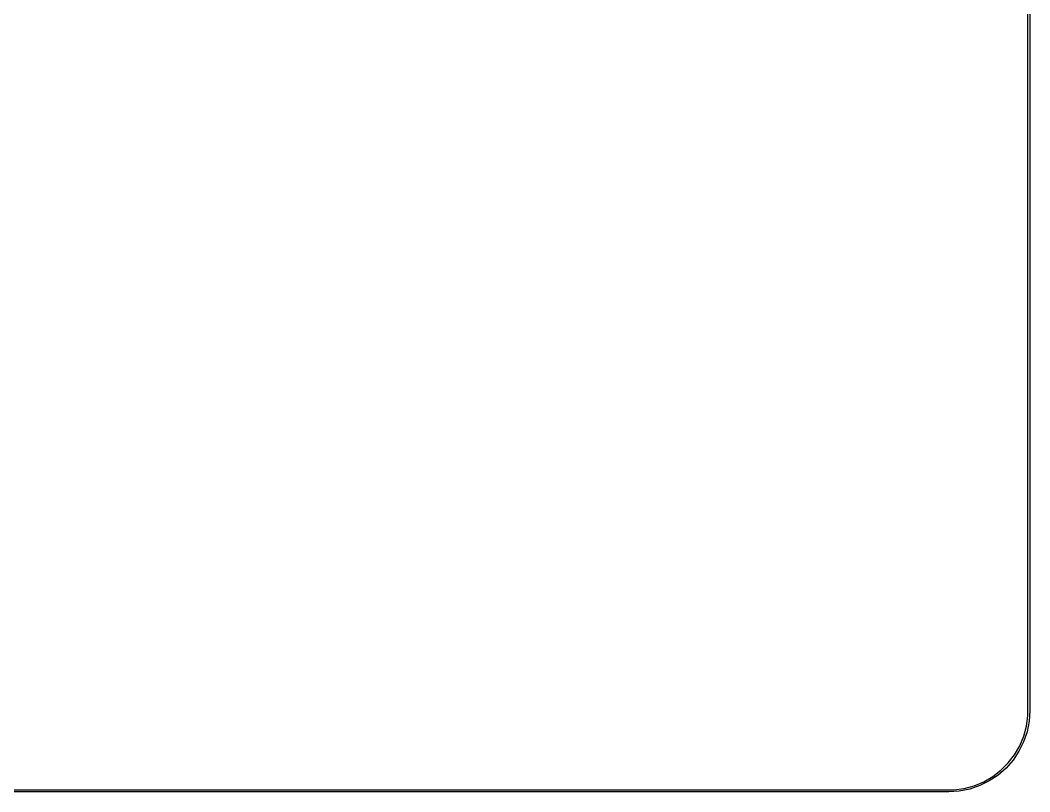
# Model space of a CAD drawing. Header units: millimetres. Extents: x 113.4 to 170.4, y -113 to -74.5.
# Drawn here: x 145.21 to 170.42, y -113.02 to -93.75 of the extents above; entities that cross this region are included whole.
import ezdxf

# ---------------------------------------------------------------- set-up
doc = ezdxf.new("R2010")
doc.units = ezdxf.units.MM
doc.layers.add('B.Silkscreen', color=31, linetype='CONTINUOUS', true_color=0xe8b2a7)

msp = doc.modelspace()

# ---------------------------------------------------------------- linework, layer by layer
at = {"layer": 'B.Silkscreen', "linetype": 'CONTINUOUS'}
for p, q in [((170.375, -111), (170.375, -76.5)), ((170.425, -76.5), (170.425, -111)), ((170.341208, -111.38613), (170.375, -111.129448)), ((170.375, -111.129448), (170.375, -111)), ((170.425, -111), (170.407676, -111.264316)), ((170.2742, -111.636205), (170.341208, -111.38613)), ((170.407676, -111.264316), (170.356, -111.524109)), ((170.175125, -111.875395), (170.2742, -111.636205)), ((170.356, -111.524109), (170.270856, -111.774934)), ((170.045677, -112.099606), (170.175125, -111.875395)), ((170.270856, -111.774934), (170.153702, -112.0125)), ((169.88807, -112.305003), (170.045677, -112.099606)), ((170.153702, -112.0125), (170.006541, -112.232742)), ((169.831892, -112.431892), (169.632742, -112.606541)), ((169.705003, -112.48807), (169.88807, -112.305003)), ((170.006541, -112.232742), (169.831892, -112.431892)), ((169.275395, -112.775125), (169.499606, -112.645677)), ((169.632742, -112.606541), (169.4125, -112.753702)), ((169.499606, -112.645677), (169.705003, -112.48807)), ((168.529448, -112.975), (168.78613, -112.941208)), ((168.78613, -112.941208), (169.036205, -112.8742)), ((169.174934, -112.870856), (168.924109, -112.956)), ((169.036205, -112.8742), (169.275395, -112.775125)), ((169.4125, -112.753702), (169.174934, -112.870856)), ((115.4, -112.975), (168.4, -112.975)), ((168.4, -113.025), (115.4, -113.025)), ((168.4, -112.975), (168.529448, -112.975)), ((168.664316, -113.007676), (168.4, -113.025)), ((168.924109, -112.956), (168.664316, -113.007676))]:
    msp.add_line(p, q, dxfattribs=at)

doc.saveas('drawing.dxf')
